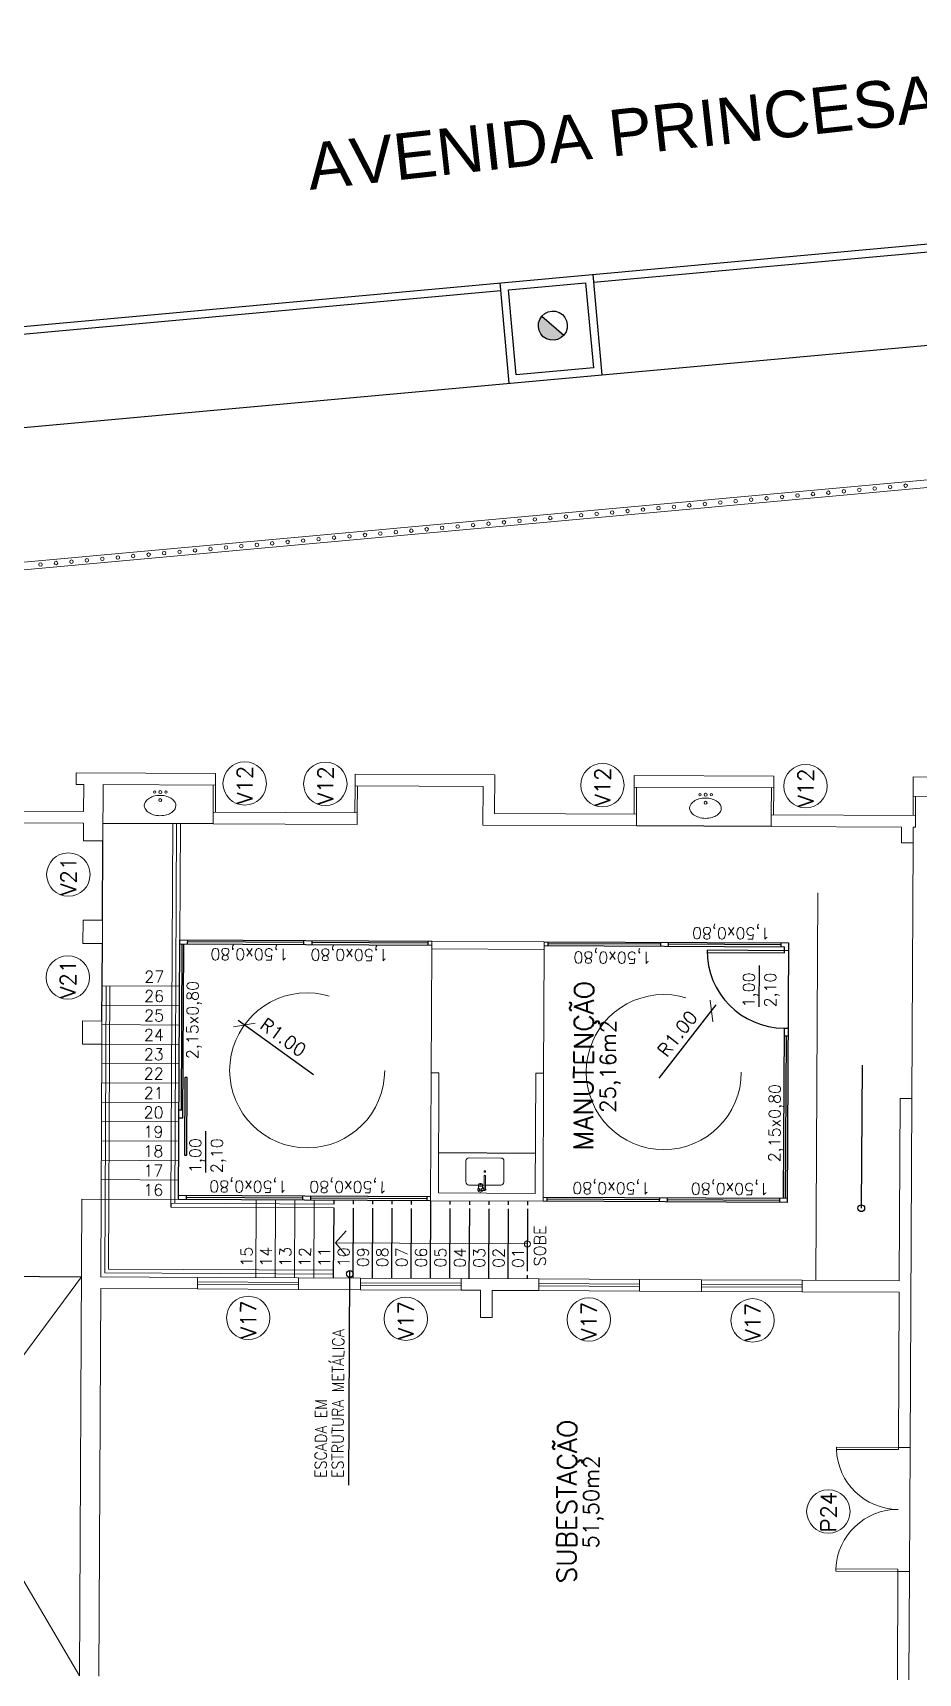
# Model space of a CAD drawing. Extents: x -1057 to 3416, y -340 to 4111.
# Drawn here: x -293.87 to -282.45, y 300.47 to 321.63 of the extents above; entities that cross this region are included whole.
import ezdxf
from ezdxf.enums import TextEntityAlignment as Align

# ---------------------------------------------------------------- set-up
doc = ezdxf.new("R2010")
doc.units = 0
doc.header["$LTSCALE"] = 50
for name, pattern in [('CONTINU', [0]), ('DASHDOT', [1, 0.5, -0.25, 0, -0.25]), ('DGN Style 1', [0.003115, 5.18318e-06, -0.00311])]:
    doc.linetypes.add(name, pattern=pattern)
doc.layers.add('0.1', color=8, linetype='Continuous', lineweight=13)
doc.layers.add('Margem A3', color=8, linetype='DGN Style 1', lineweight=0)
doc.layers.add('medir projeto', color=6, linetype='Continuous')
doc.layers.add('Poste de cimento', color=7, linetype='Continuous')
doc.styles.add('80X50', font='romans.shx')
doc.styles.add('ROBERTO', font='swissek.ttf')
doc.styles.add('ROMANS', font='romans')
doc.styles.get("Standard").update_dxf_attribs({"font": 'romans.shx'})
doc.dimstyles.new('Fares Eng - 50', dxfattribs={"dimscale": 2, "dimtxt": 0.085, "dimasz": 0.1, "dimexe": 0.05, "dimexo": 0.05, "dimgap": 0.04, "dimtad": 1, "dimzin": 4, "dimdsep": 46, "dimtxsty": 'ROMANS', "dimblk1": 'OBLIQUE', "dimblk2": 'OBLIQUE', "dimsah": 1, "dimcen": 0.05, "dimdle": 0.05, "dimclrd": 7, "dimclre": 7, "dimclrt": 7, "dimaunit": 1, "dimadec": 0, "dimazin": 0, "dimtfac": 1, "dimtix": 1, "dimtmove": 2, "dimatfit": 0, "dimldrblk": 'OPEN90', "dimfxl": 1, "dimtolj": 1, "dimtzin": 0, "dimarcsym": 0})

# ---------------------------------------------------------------- blocks, each defined once
blk = doc.blocks.new('ÁREA')
for p in [(0.00005, 0.00376), (0, 0)]:
    blk.add_attdef('COMPARTIMENTO', text='', height=0.0025).set_placement(p, align=Align.CENTER)
at = {"color": 1}
for p in [(-0.00005, -0.00376), (-0.0001, -0.00752)]:
    blk.add_attdef('ÁREA', text='', height=0.002, dxfattribs=at).set_placement(p, align=Align.CENTER)
blk = doc.blocks.new('PIA')
for p, q in [((0, 0.245), (0.044, 0.245)), ((0.01, 0.23), (0.01, 0.06)), ((0.01, 0.215), (0.031, 0.215)), ((0.03, 0.175), (0.01, 0.175))]:
    blk.add_line(p, q)
blk.add_lwpolyline([(-0.01, 0.23), (-0.01, 0.06)])
for points in [[(0.08, 0.173), (0.08, 0.21, 0.133256), (0.078, 0.217, 0.106756), (0.073, 0.223, 0.082828), (0.065, 0.227, 0.071352), (0.055, 0.228, 0.071352), (0.045, 0.227, 0.082828), (0.037, 0.223, 0.106756), (0.032, 0.217, 0.133256), (0.03, 0.21), (0.03, 0.173)], [(-0.01, 0.175), (-0.205, 0.175, 0.414214), (-0.245, 0.135), (-0.245, -0.135, 0.414214), (-0.205, -0.175), (0.205, -0.175, 0.414214), (0.245, -0.135), (0.245, 0.135, 0.414214), (0.205, 0.175), (0.08, 0.175)]]:
    blk.add_lwpolyline(points, format="xyb")
at = {"color": 8}
for points in [[(0.046, 0.245, 0.263265), (0.037, 0.23), (0.037, 0.223)], [(0.073, 0.223), (0.073, 0.23, 0.546464), (0.048, 0.246, 0.546464)]]:
    blk.add_lwpolyline(points, format="xyb", dxfattribs=at)
blk.add_lwpolyline([(0.03, 0.173, 0.133256), (0.032, 0.166, 0.106756), (0.037, 0.16, 0.082828), (0.045, 0.157, 0.071352), (0.055, 0.155, 0.071352), (0.065, 0.157, 0.082828), (0.073, 0.16, 0.106756), (0.078, 0.166, 0.133256), (0.08, 0.173, 0.133256), (0.078, 0.179, 0.106756), (0.073, 0.185, 0.082828), (0.065, 0.189, 0.071352), (0.055, 0.19, 0.071352), (0.045, 0.189, 0.082828), (0.037, 0.185, 0.106756), (0.032, 0.179, 0.133256)], format="xyb", close=True)
blk.add_lwpolyline([(0.062, 0.165, 0.133256), (0.062, 0.167, 0.106756), (0.06, 0.169, 0.082828), (0.058, 0.17, 0.071352), (0.055, 0.171, 0.071352), (0.052, 0.17, 0.082828), (0.05, 0.169, 0.106756), (0.048, 0.167, 0.133256), (0.047, 0.165, 0.133256), (0.048, 0.163, 0.106756), (0.05, 0.162, 0.082828), (0.052, 0.16, 0.071352), (0.055, 0.16, 0.071352), (0.058, 0.16, 0.082828), (0.06, 0.162, 0.106756), (0.062, 0.163, 0.133256)], format="xyb", close=True, dxfattribs=at)
blk.add_circle((0, 0), 0.01)
for centre, radius, start, end in [((0, 0.23), 0.015, 311.8103, 228.1897), ((0, 0.23), 0.01, 0.0002, 180.0002), ((0.044, 0.255), 0.01, 270, 294.62), ((0, 0.06), 0.01, 180.0001, 0.0001)]:
    blk.add_arc(centre, radius, start, end)
for centre, radius, start, end in [((0.055, 0.23), 0.035, 315.5847, 154.6231), ((0.055, 0.23), 0.035, 205.3769, 224.4153), ((0, 0.06), 0.0125, 143.1301, 36.8699)]:
    blk.add_arc(centre, radius, start, end, dxfattribs=at)
blk = doc.blocks.new('_OBLIQUE')
at = {"color": 0, "linetype": 'ByBlock'}
blk.add_line((-0.5, -0.5), (0.5, 0.5), dxfattribs=at)
blk = doc.blocks.new('*D24')
at = {"layer": '0.1', "color": 7, "linetype": 'CONTINU', "lineweight": -2, "transparency": 16777216}
blk.add_line((-290.245, 308.186), (-291.219, 308.888), dxfattribs=at)
at = {"layer": 'DEFPOINTS', "color": 0, "linetype": 'CONTINU', "lineweight": -2, "transparency": 16777216}
for p in [(-291.138, 308.829), (-290.327, 308.244)]:
    blk.add_point(p, dxfattribs=at)
at = {"layer": '0.1', "color": 7, "linetype": 'CONTINU', "lineweight": -2, "transparency": 16777216, "xscale": 0.2, "yscale": 0.2, "zscale": 0.2, "rotation": 144.2065267195112}
blk.add_blockref('_OBLIQUE', (-291.138, 308.829), dxfattribs=at)
at = {"layer": '0.1', "color": 7, "linetype": 'CONTINU', "lineweight": -2, "transparency": 16777216, "insert": (-290.636, 308.67), "char_height": 0.17, "attachment_point": 5, "rotation": 324.2065, "style": 'ROMANS'}
blk.add_mtext('\\A1;R1.00', dxfattribs=at)
blk = doc.blocks.new('_Open90')
at = {"color": 0, "linetype": 'ByBlock', "lineweight": -2}
for p, q in [((0, 0), (-1, 0)), ((-0.5, 0.5), (0, 0)), ((0, 0), (-0.5, -0.5))]:
    blk.add_line(p, q, dxfattribs=at)
blk = doc.blocks.new('*D25')
at = {"layer": '0.1', "color": 7, "linetype": 'CONTINU', "lineweight": -2, "transparency": 16777216}
blk.add_line((-285.788, 308.143), (-285.051, 309.09), dxfattribs=at)
at = {"layer": 'DEFPOINTS', "color": 0, "linetype": 'CONTINU', "lineweight": -2, "transparency": 16777216}
for p in [(-285.113, 309.011), (-285.727, 308.222)]:
    blk.add_point(p, dxfattribs=at)
at = {"layer": '0.1', "color": 7, "linetype": 'CONTINU', "lineweight": -2, "transparency": 16777216, "xscale": 0.2, "yscale": 0.2, "zscale": 0.2, "rotation": 52.12657849451689}
blk.add_blockref('_OBLIQUE', (-285.113, 309.011), dxfattribs=at)
at = {"layer": '0.1', "color": 7, "linetype": 'CONTINU', "lineweight": -2, "transparency": 16777216, "insert": (-285.55, 308.718), "char_height": 0.17, "attachment_point": 5, "rotation": 52.1266, "style": 'ROMANS'}
blk.add_mtext('\\A1;R1.00', dxfattribs=at)
blk = doc.blocks.new('A$C550ee5b3')
at = {"layer": 'Poste de cimento'}
h = blk.add_hatch(color=256, dxfattribs=at)
h.dxf.hatch_style = 1
h.paths.add_polyline_path([(0.043, 0.309), (0.017, 0.267), (0.002, 0.22), (0, 0.172), (0.009, 0.124), (0.031, 0.081), (0.063, 0.043), (0.106, 0.017), (0.152, 0.002), (0.201, 0), (0.248, 0.009), (0.292, 0.031), (0.329, 0.063)])
for p, q in [((0, 0.172), (0.002, 0.22)), ((0.002, 0.22), (0.017, 0.267)), ((0.017, 0.267), (0.043, 0.309)), ((0.043, 0.309), (0.081, 0.341)), ((0.043, 0.309), (0.329, 0.063)), ((0.081, 0.341), (0.124, 0.363)), ((0.124, 0.363), (0.172, 0.372)), ((0.172, 0.372), (0.22, 0.371)), ((0.22, 0.371), (0.267, 0.356)), ((0.267, 0.356), (0.309, 0.329)), ((0.309, 0.329), (0.341, 0.292)), ((0.341, 0.292), (0.363, 0.248)), ((0.363, 0.248), (0.372, 0.201)), ((0.009, 0.124), (0, 0.172)), ((0.031, 0.081), (0.009, 0.124)), ((0.063, 0.043), (0.031, 0.081)), ((0.106, 0.017), (0.063, 0.043)), ((0.152, 0.002), (0.106, 0.017)), ((0.201, 0), (0.152, 0.002)), ((0.248, 0.009), (0.201, 0)), ((0.292, 0.031), (0.248, 0.009)), ((0.329, 0.063), (0.292, 0.031)), ((0.356, 0.106), (0.329, 0.063)), ((0.371, 0.152), (0.356, 0.106)), ((0.372, 0.201), (0.371, 0.152))]:
    blk.add_line(p, q, dxfattribs=at)

msp = doc.modelspace()

# ---------------------------------------------------------------- linework, layer by layer
at = {"layer": '0.1', "color": 8}
for p, q in [((-254.986, 318.354), (-303.783, 313.907)), ((-255.008, 318.251), (-303.752, 313.81)), ((-291.541, 311.574), (-291.539, 311.924)), ((-291.508, 312.073), (-291.511, 311.573)), ((-289.711, 311.565), (-289.709, 311.915)), ((-289.679, 311.915), (-289.681, 311.565)), ((-286.111, 311.547), (-286.109, 311.897)), ((-286.079, 311.897), (-286.081, 311.547)), ((-284.341, 311.539), (-284.339, 311.889)), ((-284.309, 311.889), (-284.311, 311.539)), ((-282.511, 311.53), (-282.509, 311.78)), ((-282.479, 311.78), (-282.481, 311.53)), ((-282.528, 307.88), (-282.512, 311.18)), ((-292.975, 308.58), (-292.985, 306.58)), ((-289.961, 306.017), (-289.826, 306.174)), ((-287.487, 306.005), (-289.961, 306.017)), ((-289.961, 306.017), (-289.827, 305.859)), ((-290.44, 305.568), (-291.74, 305.574)), ((-288.34, 305.558), (-289.64, 305.564)), ((-290.44, 305.508), (-291.74, 305.514)), ((-291.74, 305.484), (-290.44, 305.478)), ((-291.74, 305.424), (-290.44, 305.418)), ((-288.34, 305.498), (-289.64, 305.504)), ((-289.64, 305.474), (-288.34, 305.468)), ((-289.64, 305.414), (-288.34, 305.408)), ((-286.04, 305.547), (-287.34, 305.553)), ((-286.04, 305.487), (-287.34, 305.493)), ((-287.34, 305.463), (-286.04, 305.457)), ((-287.34, 305.403), (-286.04, 305.397)), ((-283.94, 305.537), (-285.24, 305.543)), ((-283.94, 305.477), (-285.24, 305.483)), ((-285.24, 305.453), (-283.94, 305.447)), ((-285.24, 305.393), (-283.94, 305.387)), ((-282.55, 303.38), (-282.558, 301.78))]:
    msp.add_line(p, q, dxfattribs=at)
at = {"layer": '0.1', "color": 7}
for p, q in [((-293.308, 312.082), (-293.309, 311.932)), ((-293.209, 311.932), (-293.309, 311.932)), ((-291.508, 312.073), (-293.308, 312.082)), ((-293.211, 311.582), (-293.209, 311.932)), ((-292.962, 311.203), (-292.959, 311.93)), ((-291.509, 311.923), (-292.959, 311.93)), ((-289.708, 312.065), (-289.709, 311.915)), ((-288.059, 311.907), (-289.709, 311.915)), ((-287.908, 312.056), (-289.708, 312.065)), ((-287.908, 312.056), (-287.911, 311.556)), ((-286.108, 312.047), (-286.109, 311.897)), ((-284.308, 312.039), (-286.108, 312.047)), ((-284.308, 312.039), (-284.309, 311.889)), ((-282.508, 312.03), (-282.509, 311.78)), ((-280.008, 312.018), (-282.508, 312.03)), ((-288.059, 311.907), (-288.061, 311.407)), ((-284.309, 311.889), (-286.109, 311.897)), ((-280.009, 311.768), (-282.509, 311.78)), ((-293.211, 311.582), (-295.14, 311.591)), ((-291.541, 311.574), (-291.541, 311.424)), ((-289.681, 311.565), (-291.541, 311.574)), ((-289.681, 311.565), (-289.681, 311.415)), ((-286.081, 311.547), (-287.911, 311.556)), ((-286.081, 311.547), (-286.081, 311.397)), ((-284.341, 311.539), (-284.341, 311.389)), ((-282.481, 311.53), (-284.341, 311.539)), ((-282.481, 311.53), (-282.481, 311.38)), ((-293.211, 311.432), (-295.141, 311.441)), ((-293.212, 311.204), (-293.211, 311.432)), ((-289.681, 311.415), (-291.541, 311.424)), ((-286.081, 311.397), (-288.061, 311.407)), ((-282.661, 311.381), (-284.341, 311.389)), ((-282.661, 311.381), (-282.662, 311.181)), ((-282.511, 311.38), (-282.512, 311.18)), ((-282.481, 311.38), (-282.511, 311.38)), ((-293.212, 311.204), (-292.962, 311.203)), ((-282.662, 311.181), (-282.512, 311.18)), ((-288.719, 309.81), (-288.719, 309.91)), ((-288.719, 309.91), (-287.269, 309.903)), ((-288.719, 309.81), (-287.269, 309.803)), ((-287.269, 309.803), (-287.269, 309.903)), ((-293.224, 308.882), (-293.225, 308.582)), ((-293.224, 308.882), (-292.974, 308.88)), ((-292.974, 308.88), (-292.975, 308.58)), ((-293.225, 308.582), (-292.975, 308.58)), ((-288.727, 308.213), (-288.735, 306.563)), ((-288.627, 308.213), (-288.727, 308.213)), ((-288.627, 308.213), (-288.634, 306.663)), ((-287.377, 308.207), (-287.384, 306.657)), ((-287.277, 308.206), (-287.377, 308.207)), ((-287.277, 308.206), (-287.285, 306.556)), ((-282.678, 307.881), (-282.69, 305.531)), ((-282.528, 307.88), (-282.678, 307.881)), ((-282.528, 307.88), (-282.55, 303.38)), ((-287.384, 306.657), (-288.634, 306.663)), ((-293.264, 300.432), (-293.235, 306.582)), ((-292.985, 306.58), (-293.235, 306.582)), ((-292.989, 305.58), (-292.985, 306.58)), ((-287.285, 306.556), (-288.735, 306.563)), ((-292.989, 305.58), (-291.74, 305.574)), ((-291.74, 305.574), (-291.74, 305.424)), ((-290.44, 305.418), (-290.44, 305.568)), ((-290.44, 305.568), (-289.64, 305.564)), ((-289.64, 305.564), (-289.64, 305.414)), ((-293.014, 300.431), (-292.99, 305.43)), ((-292.99, 305.43), (-291.74, 305.424)), ((-290.44, 305.418), (-289.64, 305.414)), ((-288.34, 305.408), (-288.34, 305.558)), ((-288.34, 305.558), (-287.34, 305.553)), ((-288.34, 305.408), (-288.09, 305.407)), ((-288.09, 305.407), (-288.092, 305.057)), ((-287.94, 305.406), (-287.942, 305.056)), ((-287.94, 305.406), (-287.34, 305.403)), ((-287.34, 305.553), (-287.34, 305.403)), ((-286.04, 305.397), (-286.04, 305.547)), ((-286.04, 305.547), (-285.24, 305.543)), ((-286.04, 305.397), (-285.24, 305.393)), ((-285.24, 305.543), (-285.24, 305.393)), ((-283.94, 305.537), (-283.94, 305.387)), ((-283.94, 305.537), (-282.69, 305.531)), ((-283.94, 305.387), (-282.69, 305.381)), ((-282.69, 305.381), (-282.7, 303.381)), ((-287.942, 305.056), (-288.092, 305.057)), ((-282.7, 303.381), (-282.55, 303.38)), ((-282.708, 301.781), (-282.714, 300.381)), ((-282.708, 301.781), (-282.558, 301.78)), ((-282.558, 301.78), (-282.564, 300.38))]:
    msp.add_line(p, q, dxfattribs=at)
at = {"layer": '0.1', "color": 8, "linetype": 'CONTINU', "lineweight": -2}
for p, q in [((-291.541, 311.424), (-292.961, 311.43)), ((-284.341, 311.389), (-286.081, 311.397)), ((-292.967, 310.18), (-292.962, 311.203)), ((-292.974, 308.88), (-292.969, 309.88)), ((-291.985, 306.579), (-291.968, 309.926)), ((-291.969, 309.876), (-288.719, 309.86)), ((-291.968, 309.926), (-288.719, 309.91)), ((-291.944, 309.875), (-291.954, 307.729)), ((-291.93, 307.629), (-291.919, 309.875)), ((-291.869, 309.875), (-291.868, 309.925)), ((-290.369, 309.893), (-291.869, 309.9)), ((-290.369, 309.868), (-290.369, 309.918)), ((-290.269, 309.917), (-290.269, 309.867)), ((-288.769, 309.885), (-290.269, 309.892)), ((-288.769, 309.91), (-288.769, 309.86)), ((-287.269, 309.903), (-284.119, 309.888)), ((-287.269, 309.853), (-284.169, 309.838)), ((-287.219, 309.853), (-287.219, 309.903)), ((-285.769, 309.871), (-287.219, 309.878)), ((-285.769, 309.896), (-285.769, 309.846)), ((-285.669, 309.895), (-285.669, 309.845)), ((-284.219, 309.863), (-285.669, 309.87)), ((-284.219, 309.888), (-284.219, 309.838)), ((-284.119, 309.888), (-284.135, 306.541)), ((-284.495, 309.063), (-284.493, 309.598)), ((-284.174, 308.788), (-284.185, 306.591)), ((-284.174, 308.788), (-284.124, 308.788)), ((-284.174, 308.688), (-284.124, 308.688)), ((-284.149, 308.688), (-284.16, 306.591)), ((-283.17, 308.312), (-283.179, 306.465)), ((-291.929, 307.729), (-291.979, 307.729)), ((-291.93, 307.629), (-291.98, 307.629)), ((-291.635, 306.925), (-291.633, 307.46)), ((-287.382, 307.172), (-288.632, 307.178)), ((-288.734, 306.613), (-291.984, 306.629)), ((-291.885, 306.578), (-291.884, 306.628)), ((-290.385, 306.571), (-290.384, 306.621)), ((-292.085, 306.529), (-292.085, 306.479)), ((-288.735, 306.563), (-291.985, 306.579)), ((-290.385, 306.596), (-291.885, 306.603)), ((-290.284, 306.621), (-290.285, 306.571)), ((-288.785, 306.588), (-290.285, 306.596)), ((-289.985, 306.469), (-289.99, 305.566)), ((-289.985, 306.569), (-289.985, 306.519)), ((-289.735, 306.468), (-289.74, 305.565)), ((-289.735, 306.568), (-289.735, 306.518)), ((-289.485, 306.467), (-289.49, 305.564)), ((-289.485, 306.567), (-289.485, 306.517)), ((-289.235, 306.466), (-289.24, 305.562)), ((-289.235, 306.566), (-289.235, 306.516)), ((-288.985, 306.464), (-288.99, 305.561)), ((-288.985, 306.564), (-288.985, 306.514)), ((-288.784, 306.613), (-288.785, 306.563)), ((-288.735, 306.563), (-288.74, 305.56)), ((-288.485, 306.462), (-288.49, 305.559)), ((-288.485, 306.562), (-288.485, 306.512)), ((-288.235, 306.461), (-288.24, 305.558)), ((-288.235, 306.561), (-288.235, 306.511)), ((-287.985, 306.459), (-287.99, 305.556)), ((-287.985, 306.559), (-287.985, 306.509)), ((-287.735, 306.458), (-287.74, 305.555)), ((-287.735, 306.558), (-287.735, 306.508)), ((-287.485, 306.457), (-287.489, 305.654)), ((-287.485, 306.557), (-287.485, 306.507)), ((-284.135, 306.541), (-287.285, 306.556)), ((-284.135, 306.591), (-287.284, 306.606)), ((-287.234, 306.606), (-287.235, 306.556)), ((-285.785, 306.574), (-287.235, 306.581)), ((-285.784, 306.599), (-285.785, 306.549)), ((-285.684, 306.598), (-285.685, 306.548)), ((-284.235, 306.566), (-285.685, 306.573)), ((-284.235, 306.591), (-284.235, 306.541)), ((-295.989, 305.595), (-293.239, 305.582)), ((-289.79, 302.895), (-289.777, 305.656)), ((-287.489, 305.604), (-287.49, 305.554))]:
    msp.add_line(p, q, dxfattribs=at)
at = {"layer": '0.1', "color": 8, "linetype": 'DASHDOT', "ltscale": 0.2}
for p, q in [((-292.061, 311.426), (-292.085, 306.529)), ((-292.011, 311.426), (-292.035, 306.529)), ((-291.968, 309.926), (-291.961, 311.426)), ((-283.765, 305.536), (-283.736, 311.386)), ((-288.719, 309.81), (-288.727, 308.213)), ((-287.277, 308.206), (-287.269, 309.803)), ((-291.971, 309.329), (-292.971, 309.334)), ((-292.921, 309.333), (-292.939, 305.63)), ((-292.871, 309.333), (-292.889, 305.68)), ((-291.973, 309.079), (-292.973, 309.084)), ((-291.974, 308.829), (-292.974, 308.834)), ((-291.975, 308.579), (-292.975, 308.584)), ((-291.976, 308.329), (-292.976, 308.334)), ((-291.977, 308.079), (-292.977, 308.084)), ((-291.979, 307.829), (-292.979, 307.834)), ((-291.98, 307.579), (-292.98, 307.584)), ((-291.981, 307.329), (-292.981, 307.334)), ((-291.982, 307.079), (-292.982, 307.084)), ((-291.983, 306.829), (-292.983, 306.834)), ((-291.985, 306.579), (-292.985, 306.584)), ((-292.085, 306.529), (-289.985, 306.519)), ((-292.085, 306.479), (-289.985, 306.469)), ((-290.985, 306.574), (-290.99, 305.571)), ((-290.735, 306.573), (-290.74, 305.57)), ((-290.485, 306.572), (-290.49, 305.568)), ((-290.235, 306.57), (-290.24, 305.567)), ((-292.939, 305.63), (-289.989, 305.616)), ((-292.889, 305.68), (-289.989, 305.666))]:
    msp.add_line(p, q, dxfattribs=at)
at = {"layer": '0.1', "color": 8, "linetype": 'DASHDOT', "ltscale": 0.3}
for p, q in [((-293.239, 305.582), (-297.034, 300.45)), ((-296.24, 305.491), (-293.264, 300.432))]:
    msp.add_line(p, q, dxfattribs=at)
at = {"layer": '0.1', "color": 8}
for points in [[(-292.419, 311.621, 0.106633), (-292.377, 311.574, 0.083482), (-292.313, 311.542, 0.145222), (-292.139, 311.541, 0.083482), (-292.074, 311.572, 0.106633), (-292.032, 311.619, 0.268318), (-292.031, 311.699, 0.106633), (-292.073, 311.746, 0.083482), (-292.137, 311.778, 0.145222), (-292.312, 311.779, 0.083482), (-292.376, 311.747, 0.106633), (-292.419, 311.701, 0.268318), (-292.419, 311.621)], [(-285.384, 311.587, 0.106633), (-285.342, 311.54, 0.083482), (-285.277, 311.508, 0.145222), (-285.103, 311.507, 0.083482), (-285.039, 311.538, 0.106633), (-284.996, 311.585, 0.268318), (-284.996, 311.665, 0.106633), (-285.038, 311.712, 0.083482), (-285.102, 311.744, 0.145222), (-285.276, 311.745, 0.083482), (-285.341, 311.713, 0.106633), (-285.383, 311.667, 0.268318), (-285.384, 311.587)]]:
    msp.add_lwpolyline(points, format="xyb", dxfattribs=at)
at = {"layer": '0.1', "color": 7}
msp.add_lwpolyline([(-293.219, 309.882), (-293.217, 310.182), (-292.967, 310.18), (-292.969, 309.88)], close=True, dxfattribs=at)
at = {"layer": '0.1', "color": 8, "linetype": 'CONTINU', "lineweight": -2}
msp.add_lwpolyline([(-284.119, 309.788), (-285.169, 309.793), (-285.169, 309.763), (-284.169, 309.758), (-284.169, 309.838)], dxfattribs=at)
msp.add_lwpolyline([(-291.881, 307.151), (-291.877, 308.151), (-291.907, 308.151), (-291.911, 307.151)], close=True, dxfattribs=at)
at = {"layer": '0.1', "color": 8}
for points in [[(-282.7, 303.381), (-282.7, 303.351), (-283.5, 303.355), (-283.5, 303.385)], [(-282.708, 301.781), (-282.708, 301.811), (-283.508, 301.815), (-283.508, 301.785)]]:
    msp.add_lwpolyline(points, close=True, dxfattribs=at)
for centre, radius in [((-283.404, 315.714), 0.0225), ((-283.205, 315.732), 0.0225), ((-283.006, 315.75), 0.0225), ((-282.806, 315.768), 0.0225), ((-282.607, 315.787), 0.0225), ((-285.796, 315.496), 0.0225), ((-285.596, 315.514), 0.0225), ((-285.397, 315.532), 0.0225), ((-285.198, 315.55), 0.0225), ((-284.998, 315.569), 0.0225), ((-284.799, 315.587), 0.0225), ((-284.6, 315.605), 0.0225), ((-284.401, 315.623), 0.0225), ((-284.201, 315.641), 0.0225), ((-284.002, 315.659), 0.0225), ((-283.803, 315.678), 0.0225), ((-283.604, 315.696), 0.0225), ((-288.187, 315.278), 0.0225), ((-287.988, 315.296), 0.0225), ((-287.788, 315.314), 0.0225), ((-287.589, 315.333), 0.0225), ((-287.39, 315.351), 0.0225), ((-287.191, 315.369), 0.0225), ((-286.991, 315.387), 0.0225), ((-286.792, 315.405), 0.0225), ((-286.593, 315.423), 0.0225), ((-286.393, 315.441), 0.0225), ((-286.194, 315.46), 0.0225), ((-285.995, 315.478), 0.0225), ((-290.379, 315.078), 0.0225), ((-290.18, 315.096), 0.0225), ((-289.98, 315.115), 0.0225), ((-289.781, 315.133), 0.0225), ((-289.582, 315.151), 0.0225), ((-289.383, 315.169), 0.0225), ((-289.183, 315.187), 0.0225), ((-288.984, 315.205), 0.0225), ((-288.785, 315.224), 0.0225), ((-288.585, 315.242), 0.0225), ((-288.386, 315.26), 0.0225), ((-292.77, 314.86), 0.0225), ((-292.571, 314.879), 0.0225), ((-292.372, 314.897), 0.0225), ((-292.172, 314.915), 0.0225), ((-291.973, 314.933), 0.0225), ((-291.774, 314.951), 0.0225), ((-291.575, 314.969), 0.0225), ((-291.375, 314.988), 0.0225), ((-291.176, 315.006), 0.0225), ((-290.977, 315.024), 0.0225), ((-290.778, 315.042), 0.0225), ((-290.578, 315.06), 0.0225), ((-293.767, 314.77), 0.0225), ((-293.567, 314.788), 0.0225), ((-293.368, 314.806), 0.0225), ((-293.169, 314.824), 0.0225), ((-292.97, 314.842), 0.0225), ((-291.133, 311.946), 0.28), ((-290.093, 311.941), 0.28), ((-286.519, 311.924), 0.28), ((-283.898, 311.911), 0.28), ((-292.295, 311.834), 0.0155), ((-292.223, 311.73), 0.0198), ((-292.222, 311.833), 0.0193), ((-292.149, 311.834), 0.0155), ((-285.26, 311.8), 0.0155), ((-285.188, 311.696), 0.0198), ((-285.187, 311.799), 0.0193), ((-285.113, 311.8), 0.0155), ((-293.408, 310.769), 0.28), ((-293.414, 309.443), 0.28), ((-287.487, 306.005), 0.0387), ((-291.087, 305.05), 0.28), ((-289.055, 305.04), 0.28), ((-286.694, 305.029), 0.28), ((-284.581, 305.019), 0.28), ((-283.604, 302.553), 0.28)]:
    msp.add_circle(centre, radius, dxfattribs=at)
at = {"layer": '0.1', "color": 8, "linetype": 'DASHDOT', "ltscale": 0.2}
for centre in [(-290.327, 308.244), (-285.727, 308.222)]:
    msp.add_circle(centre, 1, dxfattribs=at)
at = {"layer": '0.1', "color": 8, "linetype": 'CONTINU', "lineweight": -2}
for centre in [(-283.179, 306.465), (-289.777, 305.618)]:
    msp.add_circle(centre, 0.0431, dxfattribs=at)
msp.add_arc((-284.169, 309.788), 1, 179.7233, 269.7233, dxfattribs=at)
at = {"layer": '0.1', "color": 8}
for centre, start, end in [((-282.7, 303.381), 181.8724, 269.7233), ((-282.708, 301.781), 89.7233, 177.5742)]:
    msp.add_arc(centre, 0.8, start, end, dxfattribs=at)
at = {"layer": 'Margem A3', "color": 7, "linetype": 'CONTINU', "lineweight": -2}
for p, q in [((-298.162, 317.462), (-252.432, 321.628)), ((-298.044, 316.167), (-249.916, 320.552)), ((-286.635, 318.411), (-279.067, 319.101)), ((-294.234, 317.719), (-287.83, 318.303))]:
    msp.add_line(p, q, dxfattribs=at)
for points in [[(-286.644, 318.511), (-286.526, 317.216)], [(-287.721, 317.108), (-287.839, 318.402)], [(-287.731, 318.312), (-286.735, 318.402), (-286.635, 317.307), (-287.631, 317.216), (-287.731, 318.312)]]:
    msp.add_lwpolyline(points, dxfattribs=at)

# ---------------------------------------------------------------- block references
at = {"layer": '0.1', "color": 8}
ref = msp.add_blockref('ÁREA', (-286.635, 308.304), dxfattribs=dict(at, xscale=133.3333333333332, yscale=133.3333333333332, zscale=133.3333333333332, rotation=89.72328202081573))
ref.add_attrib('COMPARTIMENTO', 'MANUTENÇÃO', dxfattribs={"layer": '0', "color": 3, "height": 0.25, "rotation": 89.7233}).set_placement((-286.635, 308.304), align=Align.CENTER)
ref.add_attrib('ÁREA', '25,16m2', dxfattribs={"layer": '0', "color": 1, "height": 0.2, "rotation": 89.7233}).set_placement((-286.347, 308.296), align=Align.CENTER)
at = {"layer": '0.1', "color": 8, "linetype": 'CONTINU', "rotation": 179.7232820208158}
msp.add_blockref('PIA', (-288.035, 306.939), dxfattribs=at)
at = {"layer": '0.1', "color": 8}
ref = msp.add_blockref('ÁREA', (-286.852, 302.682), dxfattribs=dict(at, xscale=133.3333333333332, yscale=133.3333333333332, zscale=133.3333333333332, rotation=89.72328202081573))
ref.add_attrib('COMPARTIMENTO', 'SUBESTAÇÃO', dxfattribs={"layer": '0', "color": 3, "height": 0.25, "rotation": 89.7233}).set_placement((-286.852, 302.682), align=Align.CENTER)
ref.add_attrib('ÁREA', '51,50m2', dxfattribs={"layer": '0', "color": 1, "height": 0.2, "rotation": 89.7233}).set_placement((-286.564, 302.674), align=Align.CENTER)
at = {"layer": 'medir projeto', "linetype": 'CONTINU', "lineweight": -2}
msp.add_blockref('A$C550ee5b3', (-287.344, 317.665), dxfattribs=at)

# ---------------------------------------------------------------- texts
at = {"layer": '0.1', "color": 7}
for s, height, rotation, style, p in [('AVENIDA PRINCESA ISABEL', 0.6, 6.2783, 'ROBERTO', (-290.292, 319.601)), ('1,50x0,80', 0.15, 179.7233, '80X50', (-284.353, 310.084)), ('1,50x0,80', 0.15, 179.7233, '80X50', (-290.566, 309.813)), ('1,50x0,80', 0.15, 179.7233, '80X50', (-289.276, 309.806)), ('1,50x0,80', 0.15, 179.7233, '80X50', (-285.883, 309.771)), ('27', 0.15, 359.7233, '80X50', (-292.429, 309.377)), ('2,15x0,80', 0.15, 89.7233, '80X50', (-291.734, 308.388)), ('1,00', 0.15, 89.7233, '80X50', (-284.556, 309.056)), ('2,10', 0.15, 89.7233, '80X50', (-284.279, 309.055)), ('26', 0.15, 359.7233, '80X50', (-292.43, 309.127)), ('25', 0.15, 359.7233, '80X50', (-292.431, 308.877)), ('24', 0.15, 359.7233, '80X50', (-292.433, 308.627)), ('23', 0.15, 359.7233, '80X50', (-292.434, 308.377)), ('22', 0.15, 359.7233, '80X50', (-292.435, 308.127)), ('21', 0.15, 359.7233, '80X50', (-292.436, 307.877)), ('2,15x0,80', 0.15, 89.7233, '80X50', (-284.225, 307.058)), ('20', 0.15, 359.7233, '80X50', (-292.437, 307.627)), ('19', 0.15, 359.7233, '80X50', (-292.439, 307.377)), ('18', 0.15, 359.7233, '80X50', (-292.44, 307.127)), ('1,00', 0.15, 89.7233, '80X50', (-291.696, 306.919)), ('2,10', 0.15, 89.7233, '80X50', (-291.419, 306.917)), ('17', 0.15, 359.7233, '80X50', (-292.441, 306.877)), ('1,50x0,80', 0.15, 179.7233, '80X50', (-290.58, 306.817)), ('1,50x0,80', 0.15, 179.7233, '80X50', (-289.291, 306.811)), ('1,50x0,80', 0.15, 179.7233, '80X50', (-285.897, 306.795)), ('1,50x0,80', 0.15, 179.7233, '80X50', (-284.369, 306.787)), ('16', 0.15, 359.7233, '80X50', (-292.442, 306.627)), ('SOBE', 0.15, 89.7233, '80X50', (-287.251, 305.715)), ('15', 0.15, 89.7233, '80X50', (-291.033, 305.711)), ('14', 0.15, 89.7233, '80X50', (-290.783, 305.71)), ('13', 0.15, 89.7233, '80X50', (-290.533, 305.708)), ('12', 0.15, 89.7233, '80X50', (-290.283, 305.707)), ('11', 0.15, 89.7233, '80X50', (-290.033, 305.706)), ('10', 0.15, 89.7233, '80X50', (-289.783, 305.705)), ('09', 0.15, 89.7233, '80X50', (-289.533, 305.704)), ('08', 0.15, 89.7233, '80X50', (-289.283, 305.702)), ('07', 0.15, 89.7233, '80X50', (-289.033, 305.701)), ('06', 0.15, 89.7233, '80X50', (-288.783, 305.7)), ('05', 0.15, 89.7233, '80X50', (-288.533, 305.699)), ('04', 0.15, 89.7233, '80X50', (-288.283, 305.698)), ('03', 0.15, 89.7233, '80X50', (-288.033, 305.696)), ('02', 0.15, 89.7233, '80X50', (-287.783, 305.695)), ('01', 0.15, 89.7233, '80X50', (-287.533, 305.694))]:
    msp.add_text(s, height=height, rotation=rotation, dxfattribs=dict(at, style=style)).set_placement(p)
for s, p in [('V12', (-291.033, 311.675)), ('V12', (-289.993, 311.67)), ('V12', (-286.418, 311.653)), ('V12', (-283.798, 311.64)), ('V21', (-293.308, 310.498)), ('V21', (-293.314, 309.172)), ('V17', (-290.987, 304.779)), ('V17', (-288.955, 304.769)), ('V17', (-286.594, 304.758)), ('V17', (-284.48, 304.748)), ('P24', (-283.503, 302.282))]:
    msp.add_text(s, height=0.2, rotation=89.7233, dxfattribs=at).set_placement(p)
at = {"layer": '0.1', "color": 7, "style": '80X50', "width": 0.9}
for s, p in [('ESTRUTURA METÁLICA', (-289.86, 302.984)), ('ESCADA EM', (-290.078, 302.985))]:
    msp.add_text(s, height=0.15, rotation=89.7233, dxfattribs=at).set_placement(p)

# ---------------------------------------------------------------- dimensions: what is measured, and where the dimension line sits
at = {"layer": '0.1', "color": 8, "linetype": 'CONTINU', "lineweight": -2}
for center, mpoint, picture, middle in [((-285.727, 308.222), (-285.113, 309.011), '*D25', (-285.55, 308.718)), ((-290.327, 308.244), (-291.138, 308.829), '*D24', (-290.636, 308.67))]:
    dim = msp.add_radius_dim(center=center, mpoint=mpoint, dimstyle='Fares Eng - 50', dxfattribs=at)
    dim.commit()
    dim.dimension.update_dxf_attribs({"geometry": picture, "text_midpoint": middle})

doc.saveas('drawing.dxf')
